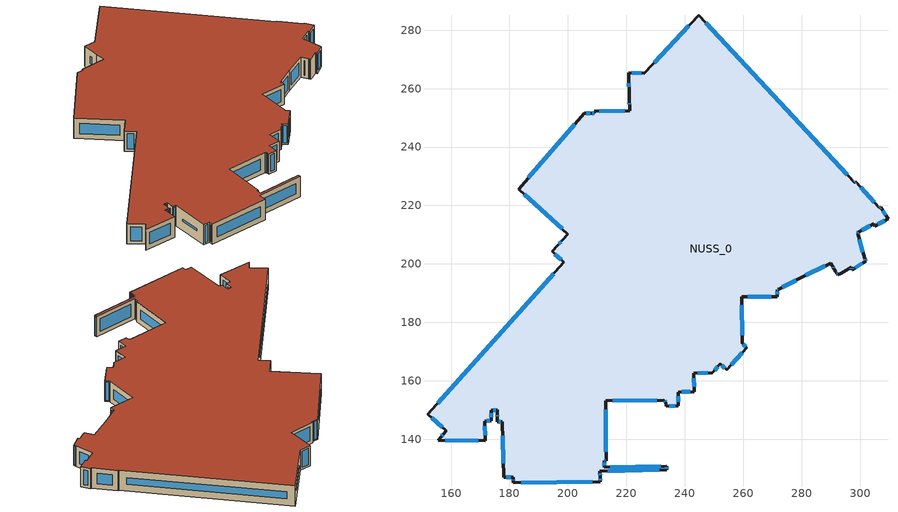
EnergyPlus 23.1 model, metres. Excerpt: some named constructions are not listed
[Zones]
NUSS_0
 floor outside (90.1-2019 Nonresidential CZ 0 Exterior Floor (Mass)): 212.43,130.4 233.89,130.82 233.92,129.52 210.98,129.03 211,126.92 211.06,125.4 181.29,125.03 181.34,127.05 178.02,126.95 177.53,146.03 175.88,145.98 175.81,150.01 173.82,149.97 173.85,146.31 171.54,146.22 171.71,139.51 155.67,139.72 158.32,142.97 152.12,148.59 198.61,200.5 194.57,204.29 199.98,210.22 183.21,225.63 205.69,251.58 208.18,251.55 209,251.56 209.01,252.18 221.12,252.46 220.8,265.38 226.17,265.28 244.76,285.19 298.17,227.85 298.54,228.11 306.54,219.26 307.05,219.42 309.58,215.47 305.01,212.9 304.72,213.67 299.39,210.87 299.23,210.58 301.6,201.94 301.92,200.86 297.34,198.08 297.01,198.79 293.62,196.86 292.45,196.22 291.76,197.36 289.93,200.26 279.66,195.3 271.88,191.21 271.7,191.2 271.74,188.78 259.45,188.7 259.71,172.76 261.27,171.35 254.37,163.77 252.13,165.79 249.38,162.71 243.03,162.64 243.22,156.25 237.74,156.15 237.86,151.38 233.6,151.34 233.59,152.69 232.87,153.4 212.9,153.09 213.06,132.59 212.4,132.59 z3.6
 wall outside (90.1-2019 Nonresidential CZ 0 Exterior Wall (Mass)): 297.01,198.79 297.34,198.08 301.92,200.86 301.6,201.94 299.23,210.58 299.39,210.87 304.72,213.67 305.01,212.9 309.58,215.47 307.05,219.42 306.54,219.26 298.54,228.11 298.17,227.85 244.76,285.19 226.17,265.28 220.8,265.38 221,257.15 221.12,252.46 209.01,252.18 209,251.56 208.18,251.55 205.69,251.58 183.21,225.63 199.98,210.22 194.57,204.29 198.61,200.5 152.12,148.59 158.32,142.97 155.67,139.72 171.71,139.51 171.54,146.22 173.85,146.31 173.82,149.97 175.81,150.01 175.88,145.98 177.53,146.03 178.02,126.95 181.34,127.05 181.29,125.03 211.06,125.4 211,126.92 210.98,129.03 233.92,129.52 233.89,130.82 212.43,130.4 212.4,132.59 213.06,132.59 212.9,153.09 232.87,153.4 233.59,152.69 233.6,151.34 237.86,151.38 237.74,156.15 243.22,156.25 243.03,162.64 249.38,162.71 252.13,165.79 254.37,163.77 261.27,171.35 259.71,172.76 259.45,188.7 271.74,188.78 271.7,191.2 271.88,191.21 279.66,195.3 289.93,200.26 291.76,197.36 292.45,196.22 z3.6:14.43; 292.45,196.22,3.6 293.62,196.86,3.6 297.01,198.79,3.6 297.01,198.79,14.43 293.62,196.86,14.43 292.45,196.22,14.43
 window (SinglePaneClr): 212.42,131.11 212.41,131.87 z4.32:13.71; 212.6,132.59 212.87,132.59 z3.79:14.24; 213.04,135.68 212.92,150 z6.69:11.34; 215.41,153.13 230.35,153.36 z6.12:11.91; 233.08,153.19 233.38,152.89 z3.89:14.14; 233.59,152.05 233.6,151.98 z4.24:13.8; 234.67,151.35 236.79,151.37 z4.67:13.36; 237.82,152.8 237.78,154.74 z5.02:13.01; 239.04,156.18 241.93,156.23 z4.9:13.13; 243.17,158.02 243.09,160.87 z5.37:12.66; 244.48,162.66 247.94,162.7 z5.04:12.99; 250.22,163.65 251.3,164.85 z4.86:13.17; 252.73,165.25 253.78,164.31 z4.4:13.63; 255.97,165.53 259.67,169.59 z5.98:12.05; 260.92,171.67 260.06,172.44 z4.08:13.95; 259.66,175.64 259.5,185.83 z6.47:11.56; 261.57,188.72 269.62,188.77 z5.71:12.32; 271.72,189.57 271.71,190.42 z4.39:13.65; 271.75,191.2 271.82,191.21 z3.65:14.38; 273.45,192.03 278.08,194.47 z5.38:12.65; 281.5,196.19 288.09,199.37 z5.64:12.39; 290.78,198.92 290.91,198.71 z5.19:12.84; 292.09,196.82 292.13,196.76 / 172.17,146.25 173.22,146.29 z4.23:13.8; 297.16,198.45 297.18,198.41 z3.97:14.06; 298.43,198.74 300.83,200.2 z4.88:13.15; 301.81,201.23 301.71,201.57 z3.98:14.05; 301.01,204.07 299.81,208.45 z5.81:12.22; 299.29,210.68 299.34,210.77 z3.72:14.31; 300.62,211.52 303.49,213.03 z4.99:13.04; 304.86,213.31 304.87,213.27 z3.99:14.04; 306.1,213.52 308.48,214.86 z4.86:13.18; 308.82,216.65 307.8,218.25 z5:13.03; 306.93,219.38 306.67,219.3 z3.73:14.3; 304.82,221.16 300.26,226.21 z6.17:11.86; 298.45,228.05 298.26,227.91 z3.71:14.32; 295.7,230.5 247.23,282.53 z7.23:10.81; 241.36,281.54 229.57,268.92 z8.59:9.44; 225.14,265.3 221.83,265.36 z4.63:13.4; 220.89,261.85 220.92,260.67 z7.12:10.91; 221.06,255 221.07,254.61 z5.75:12.28; 219.45,252.42 210.69,252.22 z5.27:12.76; 209.01,251.89 209.01,251.85 z3.9:14.13; 208.8,251.55 208.38,251.55 z3.8:14.23; 207.63,251.56 206.24,251.57 / 174.37,149.98 175.26,150 z4.15:13.88; 202.39,247.78 186.5,229.43 z8.63:9.4; 185.13,223.86 198.06,211.99 / 213.59,129.09 231.31,129.46 z6.21:11.82; 197.65,207.67 196.9,206.85 z7.06:10.97; 195.52,203.39 197.65,201.39 z4.91:13.12; 195.2,196.7 155.52,152.39 z8.7:9.33; 153.4,147.43 157.04,144.13 z5.33:12.7; 157.1,141.47 156.89,141.22 z5.54:12.5; 158.02,139.69 169.36,139.54 z5.95:12.08; 171.66,141.34 171.58,144.39 z5.43:12.6; 173.84,147.45 173.83,148.83 z4.73:13.3; 175.84,148.15 175.84,147.84 z5.46:12.57; 176.34,145.99 177.06,146.01 z4.07:13.97; 177.65,141.17 177.89,131.81 z8.46:9.57; 178.89,126.98 180.47,127.03 z4.47:13.56; 181.32,126.1 181.31,125.98 z4.55:13.48; 184.05,125.06 208.3,125.37 z6.36:11.67; 211.04,125.91 211.02,126.41 z4.11:13.92; 211,127.61 210.99,128.34 z4.29:13.74; 233.91,129.96 233.9,130.38 z4.04:13.99; 231.83,130.78 214.49,130.44 z5.66:12.37
 roof outside (90.1-2019 Nonresidential CZ 0 Exterior Roof (Mass)): 212.43,130.4 212.4,132.59 213.06,132.59 212.9,153.09 232.87,153.4 233.59,152.69 233.6,151.34 237.86,151.38 237.74,156.15 243.22,156.25 243.03,162.64 249.38,162.71 252.13,165.79 254.37,163.77 261.27,171.35 259.71,172.76 259.45,188.7 271.74,188.78 271.7,191.2 271.88,191.21 279.66,195.3 289.93,200.26 291.76,197.36 292.45,196.22 293.62,196.86 297.01,198.79 297.34,198.08 301.92,200.86 301.6,201.94 299.23,210.58 299.39,210.87 304.72,213.67 305.01,212.9 309.58,215.47 307.05,219.42 306.54,219.26 298.54,228.11 298.17,227.85 244.76,285.19 226.17,265.28 220.8,265.38 221.12,252.46 209.01,252.18 209,251.56 208.18,251.55 205.69,251.58 183.21,225.63 199.98,210.22 194.57,204.29 198.61,200.5 152.12,148.59 158.32,142.97 155.67,139.72 171.71,139.51 171.54,146.22 173.85,146.31 173.82,149.97 175.81,150.01 175.88,145.98 177.53,146.03 178.02,126.95 181.34,127.05 181.29,125.03 211.06,125.4 211,126.92 210.98,129.03 233.92,129.52 233.89,130.82 z14.43
[Schedule:Day:Hourly]
98de71ae-98b6-41fe-a1b3-b9b9342848b0: Fraction, 0, 0, 0, 0, 0, 0, 0, 0, 0, 0, 0, 0, 0, 0, 0, 0, 0, 0, 0, 0, 0, 0, 0, 0
8d44cd61-994b-4ec2-9a1f-f52ae0d576e3: Fraction, 0, 0, 0, 0, 0, 0, 0, 0, 1, 1, 1, 1, 1, 1, 1, 1, 1, 1, 1, 0, 0, 0, 0, 0
9373191d-be75-43cd-90f2-d310777f5c83: Fraction, 1, 1, 1, 1, 1, 0, 0, 0, 1, 1, 1, 0, 0, 0, 0, 0, 1, 1, 1, 1, 1, 1, 1, 1
6ccc0f88-3d54-4476-a059-d7117e05367d: Fraction, 0, 0, 0, 0, 0, 0, 0, 0, 1, 1, 1, 0, 0, 0, 0, 1, 1, 1, 0, 0, 0, 0, 0, 0
70083ee0-a007-4558-871b-670080fb052b: Fraction, 1, 1, 1, 1, 1, 1, 1, 1, 1, 1, 1, 0, 1, 1, 1, 1, 1, 1, 1, 1, 1, 1, 1, 1
4067473e-5e5d-4d10-81d9-7fd25f9d4eac: Fraction, 1, 1, 1, 1, 0, 1, 1, 1, 1, 1, 1, 0, 0, 0, 1, 1, 1, 1, 1, 1, 1, 1, 1, 1
36013513-7e0f-4178-a59f-a52e7f62d027: Fraction, 1, 1, 1, 1, 0, 1, 1, 1, 1, 1, 1, 0, 0, 0, 1, 0, 0, 0, 1, 1, 0, 0, 0, 0
a90c5cd5-f62c-49a5-a668-caf4896b9ad3: Fraction, 0, 0, 0, 1, 0, 0, 0, 0, 1, 0, 0, 0, 0, 0, 0, 0, 0, 0, 0, 0, 0, 0, 0, 0
7b433d58-afdc-4c62-a2c6-f18a07414825: Fraction, 0, 0, 0, 0, 0, 0, 0, 0, 0, 1, 1, 1, 0, 0, 1, 1, 0, 0, 0, 0, 0, 0, 0, 0
26840548-99b5-4eb1-b511-56ecd7753253: Fraction, 0, 0, 0, 0, 0, 0, 0, 0, 0, 1, 1, 0, 0, 1, 0, 1, 0, 0, 1, 0, 1, 1, 0, 1
a36f38a9-81ca-4ebb-b569-748d2365c918: Fraction, 1, 0, 0, 0, 0, 0, 0, 0, 0, 0, 0, 0, 0, 1, 1, 1, 1, 1, 1, 1, 0, 0, 0, 0
4f29c3a1-37b2-4234-a359-06137678fce3: Fraction, 0, 0, 0, 0, 0, 0, 0, 0, 0, 0, 0, 0, 1, 1, 1, 1, 1, 1, 1, 0, 0, 0, 0, 0
9f4226a9-15c6-49a1-a16c-775b975aba5b: Fraction, 0, 0, 0, 0, 0, 0, 0, 0, 0, 0, 0, 0, 0, 0, 1, 0, 0, 0, 1, 0, 0, 0, 0, 0
2288f1d3-1f85-40ea-94c1-5174e1d7b1e0: Fraction, 0, 0, 0, 0, 0, 0, 0, 0, 0, 1, 1, 1, 1, 1, 1, 1, 1, 1, 1, 1, 0, 0, 0, 0
81f86bf0-9c2b-418a-8078-1685ff7ce85b: Fraction, 0, 0, 0, 0, 0, 0, 0, 0, 1, 1, 1, 1, 0, 0, 0, 0, 1, 1, 1, 1, 1, 1, 0, 1
65bbad76-f18c-41e5-9143-9ca155bef868: Fraction, 0, 0, 0, 0, 0, 0, 0, 0, 0, 0, 1, 0, 0, 0, 0, 1, 1, 1, 1, 1, 0, 0, 0, 1
0be37e0f-ff24-4c2e-8f27-08c5c57f0cf0: Fraction, 0, 0, 0, 0, 0, 0, 0, 0, 0, 1, 1, 1, 1, 0, 0, 0, 0, 0, 0, 0, 0, 0, 0, 0
27c9e59b-4c1c-456d-b9d0-9d9449ab40ad: Fraction, 0, 0, 0, 0, 0, 0, 0, 0, 0, 0, 1, 1, 1, 1, 1, 1, 1, 0, 1, 0, 0, 0, 0, 0
3eeb9726-128c-4e01-a406-ee5db31c9b9f: Fraction, 0, 0, 0, 0, 0, 0, 0, 0, 1, 1, 1, 1, 0, 1, 0, 1, 0, 0, 0, 0, 1, 0, 0, 0
3b134cba-a11a-4a69-a67e-143b188c90e8: Fraction, 0, 0, 0, 0, 0, 0, 0, 0, 1, 1, 1, 1, 0, 1, 1, 1, 1, 1, 1, 1, 1, 0, 0, 0
47e56630-79e5-4987-83ee-80fa8d9d1e0a: Fraction, 0, 0, 0, 0, 0, 0, 0, 0, 1, 1, 1, 0, 1, 0, 0, 1, 1, 1, 1, 1, 1, 1, 1, 0
a582b1a3-0bd1-4919-8f53-629563a9ba44: Fraction, 0, 0, 1, 1, 0, 0, 1, 0, 1, 1, 1, 1, 0, 1, 1, 1, 1, 1, 1, 1, 1, 1, 1, 1
db86c734-0fc6-434b-9c74-476fd2d81915: Fraction, 1, 1, 0, 1, 1, 1, 0, 1, 1, 1, 1, 1, 1, 0, 0, 1, 1, 1, 1, 1, 1, 1, 1, 1
bbb05fbc-99de-4183-9c52-8c629182ab58: Fraction, 1, 1, 1, 1, 1, 1, 1, 1, 1, 1, 1, 0, 0, 0, 0, 0, 1, 1, 1, 1, 1, 1, 0, 1
018d5c1d-d568-471b-a32f-85fe7f472765: Fraction, 0, 0, 1, 1, 0, 1, 1, 0, 1, 1, 1, 0, 0, 0, 0, 1, 1, 1, 1, 1, 1, 1, 1, 1
7bc74efd-23b1-4b26-a794-229e0f79f316: Fraction, 1, 0, 1, 0, 0, 0, 0, 0, 1, 1, 1, 0, 0, 0, 0, 0, 1, 1, 1, 1, 1, 1, 1, 1
bffbea45-af2a-4325-83a5-9ba3d3c47eac: Fraction, 1, 0, 0, 0, 0, 0, 0, 0, 1, 1, 1, 1, 0, 0, 0, 0, 1, 1, 1, 1, 1, 1, 1, 1
69aef8ac-e3c5-445a-89aa-15d8400437da: Fraction, 1, 1, 1, 0, 0, 1, 1, 0, 1, 1, 1, 0, 0, 0, 0, 0, 1, 1, 1, 1, 1, 1, 1, 1
2cb98476-9994-41d8-bc19-6af672674e47: Fraction, 1, 0, 0, 0, 0, 1, 1, 0, 1, 1, 1, 1, 1, 1, 1, 1, 1, 1, 1, 1, 1, 1, 0, 0
[Schedule:Week:Daily]
NatVentAvail_NUSS_0_48: 70083ee0-a007-4558-871b-670080fb052b, 4067473e-5e5d-4d10-81d9-7fd25f9d4eac, 36013513-7e0f-4178-a59f-a52e7f62d027, 98de71ae-98b6-41fe-a1b3-b9b9342848b0, a90c5cd5-f62c-49a5-a668-caf4896b9ad3, 7b433d58-afdc-4c62-a2c6-f18a07414825, 26840548-99b5-4eb1-b511-56ecd7753253, 70083ee0-a007-4558-871b-670080fb052b, 70083ee0-a007-4558-871b-670080fb052b, 70083ee0-a007-4558-871b-670080fb052b, 70083ee0-a007-4558-871b-670080fb052b, 70083ee0-a007-4558-871b-670080fb052b
NatVentAvail_NUSS_0_49: a36f38a9-81ca-4ebb-b569-748d2365c918, 4f29c3a1-37b2-4234-a359-06137678fce3, 9f4226a9-15c6-49a1-a16c-775b975aba5b, 2288f1d3-1f85-40ea-94c1-5174e1d7b1e0, 81f86bf0-9c2b-418a-8078-1685ff7ce85b, 65bbad76-f18c-41e5-9143-9ca155bef868, 0be37e0f-ff24-4c2e-8f27-08c5c57f0cf0, a36f38a9-81ca-4ebb-b569-748d2365c918, a36f38a9-81ca-4ebb-b569-748d2365c918, a36f38a9-81ca-4ebb-b569-748d2365c918, a36f38a9-81ca-4ebb-b569-748d2365c918, a36f38a9-81ca-4ebb-b569-748d2365c918
NatVentAvail_NUSS_0_50: 27c9e59b-4c1c-456d-b9d0-9d9449ab40ad, 6ccc0f88-3d54-4476-a059-d7117e05367d, 8d44cd61-994b-4ec2-9a1f-f52ae0d576e3, 3eeb9726-128c-4e01-a406-ee5db31c9b9f, 3b134cba-a11a-4a69-a67e-143b188c90e8, 47e56630-79e5-4987-83ee-80fa8d9d1e0a, a582b1a3-0bd1-4919-8f53-629563a9ba44, 27c9e59b-4c1c-456d-b9d0-9d9449ab40ad, 27c9e59b-4c1c-456d-b9d0-9d9449ab40ad, 27c9e59b-4c1c-456d-b9d0-9d9449ab40ad, 27c9e59b-4c1c-456d-b9d0-9d9449ab40ad, 27c9e59b-4c1c-456d-b9d0-9d9449ab40ad
NatVentAvail_NUSS_0_51: db86c734-0fc6-434b-9c74-476fd2d81915, bbb05fbc-99de-4183-9c52-8c629182ab58, 018d5c1d-d568-471b-a32f-85fe7f472765, 7bc74efd-23b1-4b26-a794-229e0f79f316, bffbea45-af2a-4325-83a5-9ba3d3c47eac, 69aef8ac-e3c5-445a-89aa-15d8400437da, 9373191d-be75-43cd-90f2-d310777f5c83, db86c734-0fc6-434b-9c74-476fd2d81915, db86c734-0fc6-434b-9c74-476fd2d81915, db86c734-0fc6-434b-9c74-476fd2d81915, db86c734-0fc6-434b-9c74-476fd2d81915, db86c734-0fc6-434b-9c74-476fd2d81915
NatVentAvail_NUSS_0_52: 2cb98476-9994-41d8-bc19-6af672674e47, 2cb98476-9994-41d8-bc19-6af672674e47, 2cb98476-9994-41d8-bc19-6af672674e47, 2cb98476-9994-41d8-bc19-6af672674e47, 2cb98476-9994-41d8-bc19-6af672674e47, 2cb98476-9994-41d8-bc19-6af672674e47, 2cb98476-9994-41d8-bc19-6af672674e47, 2cb98476-9994-41d8-bc19-6af672674e47, 2cb98476-9994-41d8-bc19-6af672674e47, 2cb98476-9994-41d8-bc19-6af672674e47, 2cb98476-9994-41d8-bc19-6af672674e47, 2cb98476-9994-41d8-bc19-6af672674e47
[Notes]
----  This file was generated with Climate Studio 2.3.9530.31237
-------------------------ERL SENSORS--------------------------
Output:SQLite, Simple;
